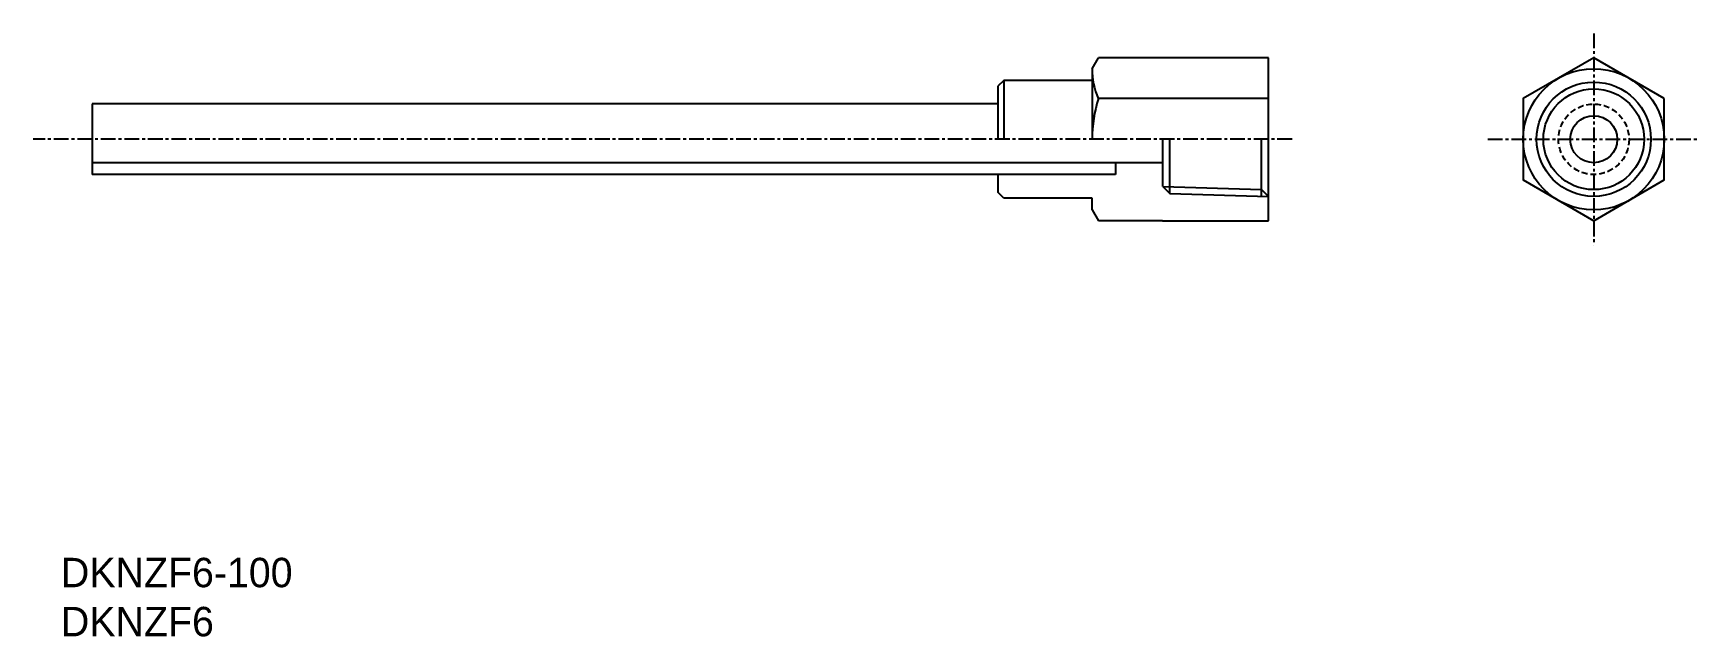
# Model space of a CAD drawing. Extents: x 72 to 213, y 94 to 145.
import ezdxf

# ---------------------------------------------------------------- set-up
doc = ezdxf.new("R2010")
doc.units = 0
doc.linetypes.add('CENTER', pattern=[2, 1.25, -0.25, 0.25, -0.25])
doc.linetypes.add('DASHED', pattern=[0.75, 0.5, -0.25])
doc.layers.get('0').update_dxf_attribs({"linetype": 'CONTINUOUS'})
doc.layers.add('CENTER', color=1, linetype='CENTER')
doc.layers.add('実線', color=7, linetype='CONTINUOUS')

msp = doc.modelspace()

# ---------------------------------------------------------------- linework, layer by layer
at = {"color": 7, "linetype": 'CONTINUOUS'}
for p, q in [((161.8, 142.33), (162.34, 143.26)), ((176.8, 143.26), (162.34, 143.26)), ((176.8, 129.4), (176.8, 143.26)), ((161.8, 142.33), (161.8, 136.33)), ((154.3, 141.33), (153.8, 140.83)), ((153.8, 140.83), (153.8, 136.33)), ((161.8, 141.33), (154.3, 141.33)), ((154.3, 141.33), (154.3, 136.33)), ((153.8, 139.33), (76.8, 139.33)), ((76.8, 139.33), (76.8, 133.33)), ((176.8, 139.8), (162.34, 139.8)), ((167.81, 132.33), (167.81, 136.33)), ((168.41, 131.73), (168.41, 136.33)), ((176.2, 131.49), (176.2, 136.33)), ((163.8, 134.33), (76.8, 134.33)), ((153.8, 133.33), (76.8, 133.33)), ((163.8, 133.33), (153.8, 133.33)), ((153.8, 133.33), (153.8, 131.83)), ((167.81, 134.33), (163.8, 134.33)), ((163.8, 134.33), (163.8, 133.33)), ((154.3, 131.33), (153.8, 131.83)), ((167.81, 132.33), (168.41, 131.73)), ((176.2, 132.07), (176.8, 131.47)), ((161.8, 131.33), (154.3, 131.33)), ((161.8, 130.33), (161.8, 131.33)), ((161.8, 130.33), (162.34, 129.4)), ((168.41, 131.73), (176.8, 131.47)), ((167.8, 129.4), (162.34, 129.4)), ((167.8, 129.4), (176.8, 129.4))]:
    msp.add_line(p, q, dxfattribs=at)
at = {"color": 3, "linetype": 'CONTINUOUS'}
msp.add_line((167.81, 132.33), (176.2, 132.07), dxfattribs=at)
at = {"color": 7, "linetype": 'CONTINUOUS'}
msp.add_lwpolyline([(210.45, 139.8), (204.45, 143.26), (198.45, 139.8), (198.45, 132.87), (204.45, 129.4), (210.45, 132.87)], close=True, dxfattribs=at)
for radius in [6, 4.28, 2]:
    msp.add_circle((204.45, 136.33), radius, dxfattribs=at)
at = {"color": 3, "linetype": 'CONTINUOUS'}
msp.add_circle((204.45, 136.33), 4.86, dxfattribs=at)
at = {"color": 3, "linetype": 'DASHED'}
msp.add_circle((204.45, 136.33), 3, dxfattribs=at)
at = {"color": 7, "linetype": 'CONTINUOUS'}
for centre, radius, start, end in [((168.07, 142.33), 6.27, 180, 203.8649), ((173.27, 136.33), 11.46, 162.412, 180)]:
    msp.add_arc(centre, radius, start, end, dxfattribs=at)
at = {"layer": 'CENTER', "color": 1, "linetype": 'CENTER'}
for p, q in [((204.45, 145.33), (204.45, 127.33)), ((178.8, 136.33), (71.8, 136.33)), ((195.45, 136.33), (213.45, 136.33))]:
    msp.add_line(p, q, dxfattribs=at)
at = {"layer": '実線'}
msp.add_line((176.8, 131.31), (176.8, 141.35), dxfattribs=at)

# ---------------------------------------------------------------- texts
at = {"color": 7, "linetype": 'CONTINUOUS'}
for s, p in [('DKNZF6-100', (74.15, 98.26)), ('DKNZF6', (74.15, 94.09))]:
    msp.add_text(s, height=2.5, dxfattribs=at).set_placement(p)

doc.saveas('drawing.dxf')
